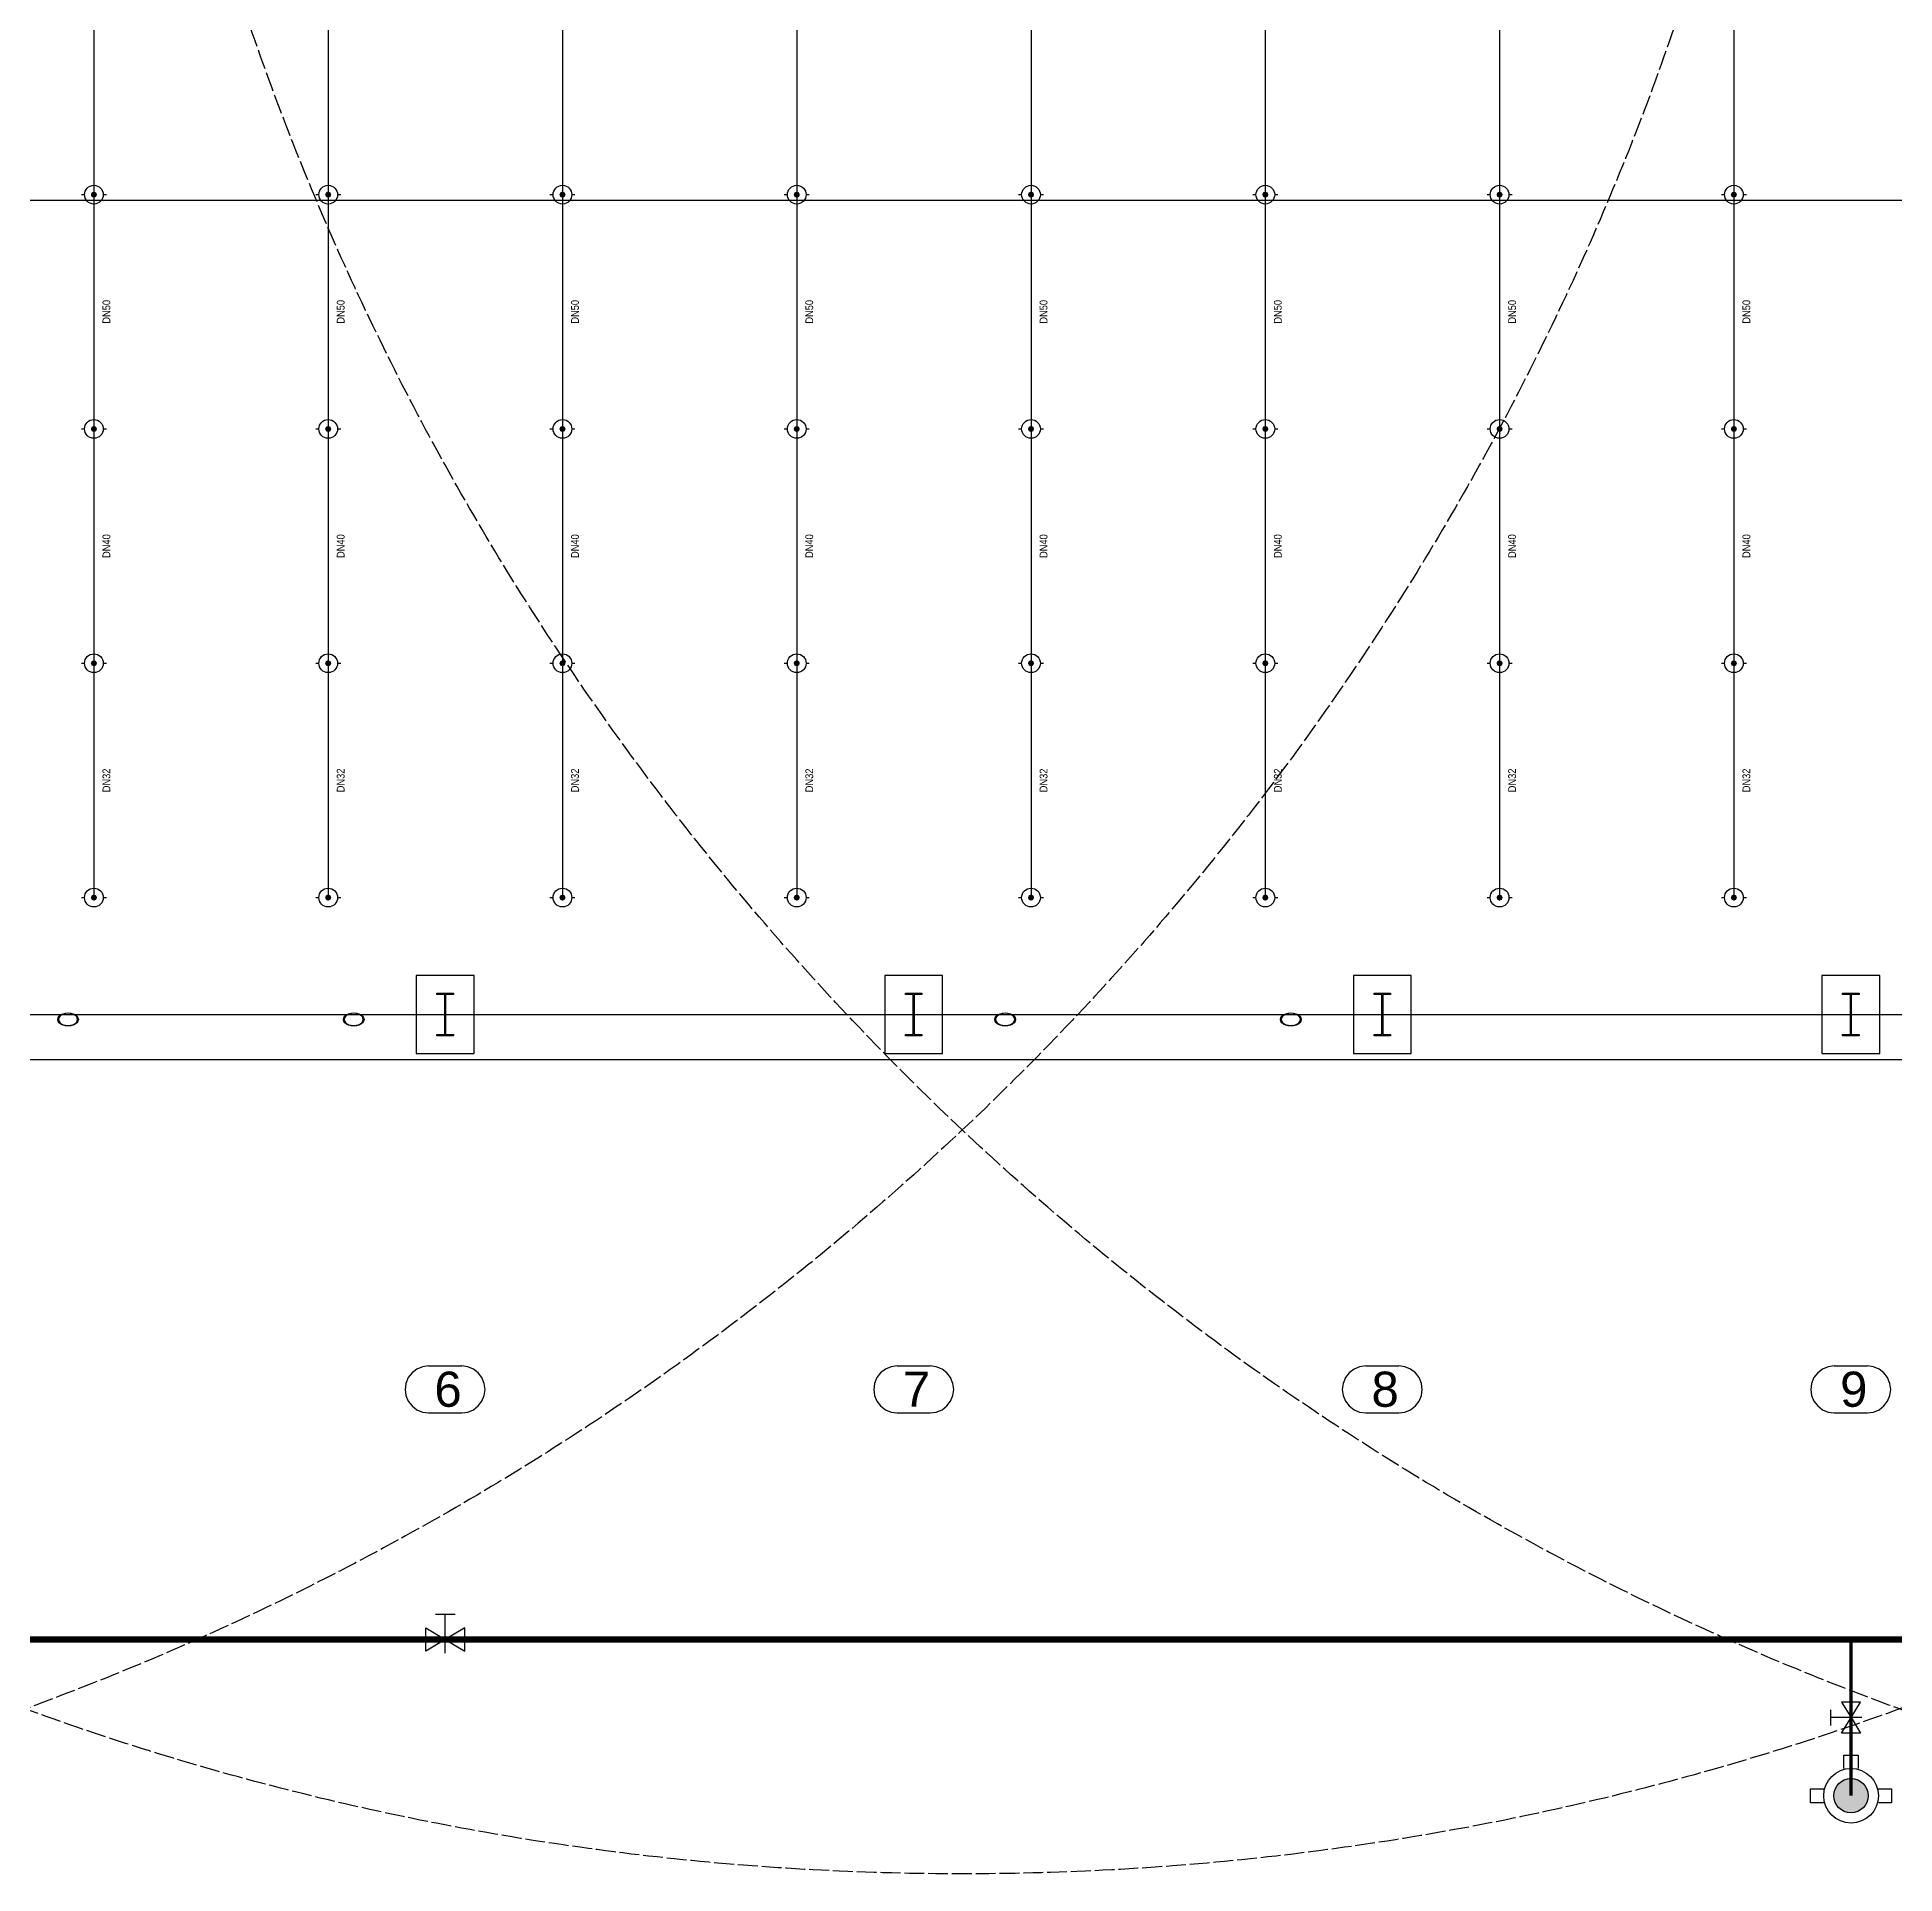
# Model space of a CAD drawing. Header units: centimetres. Extents: x 183171 to 202211, y -17274 to 19108.
# Drawn here: x 187886 to 190265, y 7156 to 9508 of the extents above; entities that cross this region are included whole.
import ezdxf
from ezdxf.enums import TextEntityAlignment as Align

# ---------------------------------------------------------------- set-up
doc = ezdxf.new("R2010")
doc.units = ezdxf.units.CM
doc.header["$LTSCALE"] = 20
doc.linetypes.add('DASHED', pattern=[1.524, 1.27, -0.254])
for name, color, linetype in [('ROTAS-MIMARI', 8, 'CONTINUOUS'), ('ROTAS-MIMARI-AKS', 8, 'CONTINUOUS'), ('ROTAS-MIMARI-KOLON', 8, 'CONTINUOUS'), ('ROTAS-YANGIN-BASLIK', 1, 'CONTINUOUS'), ('ROTAS-YANGIN-CAP', 2, 'CONTINUOUS'), ('ROTAS-YANGIN-DOLAP-ETKI', 9, 'DASHED'), ('ROTAS-YANGIN-HIDRANT', 4, 'CONTINUOUS'), ('ROTAS-YANGIN-HIDRANT-BORU', 4, 'DASHED'), ('ROTAS-YANGIN-SPR-BORU', 1, 'CONTINUOUS')]:
    doc.layers.add(name, color=color, linetype=linetype)
doc.styles.add('ROTAS', font='arial.ttf')

# ---------------------------------------------------------------- blocks, each defined once
blk = doc.blocks.new('ROTAS-SMB-SPR-DIK')
h = blk.add_hatch(color=256)
h.dxf.hatch_style = 1
h.paths.add_polyline_path([(4, 0), (2.8, 2.8), (0, 4), (-2.8, 2.8), (-4, 0), (-2.8, -2.8), (0, -4), (2.8, -2.8)])
for p, q in [((-16, 0), (-12, 0)), ((12, 0), (16, 0))]:
    blk.add_line(p, q)
blk.add_circle((0, 0), 12)
blk = doc.blocks.new('ROTAS-SMB-KELEBEK')
for p, q in [((-5, 13), (5, 13)), ((0, 7), (0, 13)), ((0, -7), (0, 7))]:
    blk.add_line(p, q)
for points in [[(-10, -6), (-10, 6), (0, 0)], [(10, -6), (10, 6), (0, 0)]]:
    blk.add_lwpolyline(points, close=True)
blk = doc.blocks.new('ROTAS-SMB-HIDRANT')
h = blk.add_hatch(color=256)
h.dxf.hatch_style = 1
h.paths.add_polyline_path([(22, 0), (19.1, 11), (11, 19.1), (0, 22), (-11, 19.1), (-19.1, 11), (-22, 0), (-19.1, -11), (-11, -19.1), (0, -22), (11, -19.1), (19.1, -11)])
for points in [[(-9, 35), (-9, 52), (9, 52), (9, 35)], [(-35, -9), (-52, -9), (-52, 9), (-35, 9)], [(35, 9), (52, 9), (52, -9), (35, -9)]]:
    blk.add_lwpolyline(points)
for radius in [35, 22]:
    blk.add_circle((0, 0), radius)

msp = doc.modelspace()

# ---------------------------------------------------------------- linework, layer by layer
at = {"layer": 'ROTAS-MIMARI'}
for points in [[(184549.9, 9299), (200448.5, 9299)], [(188445.8, 8306.3), (188371.8, 8306.3), (188371.8, 8206.3), (188445.8, 8206.3), (188445.8, 8306.3)], [(189045.8, 8306.3), (188971.8, 8306.3), (188971.8, 8206.3), (189045.8, 8206.3), (189045.8, 8306.3)], [(189645.8, 8306.3), (189571.8, 8306.3), (189571.8, 8206.3), (189645.8, 8206.3), (189645.8, 8306.3)], [(190245.8, 8306.3), (190171.8, 8306.3), (190171.8, 8206.3), (190245.8, 8206.3), (190245.8, 8306.3)], [(185364.3, 8198.8), (197408.8, 8198.8)]]:
    msp.add_lwpolyline(points, dxfattribs=at)
at = {"layer": 'ROTAS-MIMARI-AKS'}
for points in [[(184958.8, 8256.3), (200258.8, 8256.3)], [(188387.6, 7806.3), (188379.8, 7805.2), (188372.6, 7802.2), (188366.4, 7797.5), (188361.6, 7791.3), (188358.6, 7784), (188357.6, 7776.3), (188358.6, 7768.5), (188361.6, 7761.3), (188366.4, 7755.1), (188372.6, 7750.3), (188379.8, 7747.3), (188387.6, 7746.3)], [(188387.6, 7806.3), (188430, 7806.3)], [(188430, 7746.3), (188437.7, 7747.3), (188445, 7750.3), (188451.2, 7755.1), (188455.9, 7761.3), (188458.9, 7768.5), (188460, 7776.3), (188458.9, 7784), (188455.9, 7791.3), (188451.2, 7797.5), (188445, 7802.2), (188437.7, 7805.2), (188430, 7806.3)], [(188987.6, 7806.3), (188979.8, 7805.2), (188972.6, 7802.2), (188966.4, 7797.5), (188961.6, 7791.3), (188958.6, 7784), (188957.6, 7776.3), (188958.6, 7768.5), (188961.6, 7761.3), (188966.4, 7755.1), (188972.6, 7750.3), (188979.8, 7747.3), (188987.6, 7746.3)], [(188987.6, 7806.3), (189030, 7806.3)], [(189030, 7746.3), (189037.7, 7747.3), (189045, 7750.3), (189051.2, 7755.1), (189055.9, 7761.3), (189058.9, 7768.5), (189060, 7776.3), (189058.9, 7784), (189055.9, 7791.3), (189051.2, 7797.5), (189045, 7802.2), (189037.7, 7805.2), (189030, 7806.3)], [(189587.6, 7806.3), (189579.8, 7805.2), (189572.6, 7802.2), (189566.4, 7797.5), (189561.6, 7791.3), (189558.6, 7784), (189557.6, 7776.3), (189558.6, 7768.5), (189561.6, 7761.3), (189566.4, 7755.1), (189572.6, 7750.3), (189579.8, 7747.3), (189587.6, 7746.3)], [(189587.6, 7806.3), (189630, 7806.3)], [(189630, 7746.3), (189637.7, 7747.3), (189645, 7750.3), (189651.2, 7755.1), (189655.9, 7761.3), (189658.9, 7768.5), (189660, 7776.3), (189658.9, 7784), (189655.9, 7791.3), (189651.2, 7797.5), (189645, 7802.2), (189637.7, 7805.2), (189630, 7806.3)], [(190187.6, 7806.3), (190179.8, 7805.2), (190172.6, 7802.2), (190166.4, 7797.5), (190161.6, 7791.3), (190158.6, 7784), (190157.6, 7776.3), (190158.6, 7768.5), (190161.6, 7761.3), (190166.4, 7755.1), (190172.6, 7750.3), (190179.8, 7747.3), (190187.6, 7746.3)], [(190187.6, 7806.3), (190230, 7806.3)], [(190230, 7746.3), (190237.7, 7747.3), (190245, 7750.3), (190251.2, 7755.1), (190255.9, 7761.3), (190258.9, 7768.5), (190260, 7776.3), (190258.9, 7784), (190255.9, 7791.3), (190251.2, 7797.5), (190245, 7802.2), (190237.7, 7805.2), (190230, 7806.3)], [(188387.6, 7746.3), (188430, 7746.3)], [(188987.6, 7746.3), (189030, 7746.3)], [(189587.6, 7746.3), (189630, 7746.3)], [(190187.6, 7746.3), (190230, 7746.3)]]:
    msp.add_lwpolyline(points, dxfattribs=at)
at = {"layer": 'ROTAS-MIMARI-KOLON'}
for points in [[(188398.3, 8282), (188398.3, 8283.8)], [(188398.3, 8283.8), (188419.3, 8283.8)], [(188408.2, 8282), (188398.3, 8282)], [(188408.2, 8230.5), (188408.2, 8282)], [(188419.3, 8282), (188409.3, 8282)], [(188409.3, 8282), (188409.3, 8230.5)], [(188419.3, 8283.8), (188419.3, 8282)], [(188998.3, 8282), (188998.3, 8283.8)], [(188998.3, 8283.8), (189019.3, 8283.8)], [(189008.2, 8282), (188998.3, 8282)], [(189008.2, 8230.5), (189008.2, 8282)], [(189019.3, 8282), (189009.3, 8282)], [(189009.3, 8282), (189009.3, 8230.5)], [(189019.3, 8283.8), (189019.3, 8282)], [(189598.3, 8282), (189598.3, 8283.8)], [(189598.3, 8283.8), (189619.3, 8283.8)], [(189608.2, 8282), (189598.3, 8282)], [(189608.2, 8230.5), (189608.2, 8282)], [(189619.3, 8282), (189609.3, 8282)], [(189609.3, 8282), (189609.3, 8230.5)], [(189619.3, 8283.8), (189619.3, 8282)], [(190198.3, 8282), (190198.3, 8283.8)], [(190198.3, 8283.8), (190219.3, 8283.8)], [(190208.2, 8282), (190198.3, 8282)], [(190208.2, 8230.5), (190208.2, 8282)], [(190219.3, 8282), (190209.3, 8282)], [(190209.3, 8282), (190209.3, 8230.5)], [(190219.3, 8283.8), (190219.3, 8282)], [(187914.5, 8254.2), (187916.6, 8256)], [(187917.2, 8255.5), (187915.3, 8253.9)], [(187916.6, 8256), (187919.3, 8257.3)], [(187919.8, 8256.8), (187917.2, 8255.5)], [(187919.3, 8257.3), (187922.5, 8258.1)], [(187922.7, 8257.6), (187919.8, 8256.8)], [(187922.5, 8258.1), (187925.9, 8258.4)], [(187925.9, 8257.8), (187922.7, 8257.6)], [(187925.9, 8258.4), (187929.3, 8258.1)], [(187929.1, 8257.6), (187925.9, 8257.8)], [(187932, 8256.8), (187929.1, 8257.6)], [(187929.3, 8258.1), (187932.5, 8257.3)], [(187934.5, 8255.5), (187932, 8256.8)], [(187932.5, 8257.3), (187935.2, 8256)], [(187938.6, 8252.2), (187934.5, 8256.3)], [(187936.5, 8253.9), (187934.5, 8255.5)], [(187935.2, 8256), (187937.3, 8254.2)], [(188280.3, 8254.2), (188282.4, 8256)], [(188283, 8255.5), (188281.1, 8253.9)], [(188282.4, 8256), (188285.1, 8257.3)], [(188285.6, 8256.8), (188283, 8255.5)], [(188285.1, 8257.3), (188288.3, 8258.1)], [(188288.5, 8257.6), (188285.6, 8256.8)], [(188288.3, 8258.1), (188291.7, 8258.4)], [(188291.7, 8257.8), (188288.5, 8257.6)], [(188291.7, 8258.4), (188295.1, 8258.1)], [(188294.9, 8257.6), (188291.7, 8257.8)], [(188297.8, 8256.8), (188294.9, 8257.6)], [(188295.1, 8258.1), (188298.3, 8257.3)], [(188300.3, 8255.5), (188297.8, 8256.8)], [(188298.3, 8257.3), (188301, 8256)], [(188304.4, 8252.2), (188300.3, 8256.3)], [(188302.3, 8253.9), (188300.3, 8255.5)], [(188301, 8256), (188303.1, 8254.2)], [(189114.5, 8254.2), (189116.6, 8256)], [(189117.2, 8255.5), (189115.3, 8253.9)], [(189116.6, 8256), (189119.3, 8257.3)], [(189119.8, 8256.8), (189117.2, 8255.5)], [(189119.3, 8257.3), (189122.5, 8258.1)], [(189122.7, 8257.6), (189119.8, 8256.8)], [(189122.5, 8258.1), (189125.9, 8258.4)], [(189125.9, 8257.8), (189122.7, 8257.6)], [(189125.9, 8258.4), (189129.3, 8258.1)], [(189129.1, 8257.6), (189125.9, 8257.8)], [(189132, 8256.8), (189129.1, 8257.6)], [(189129.3, 8258.1), (189132.5, 8257.3)], [(189134.5, 8255.5), (189132, 8256.8)], [(189132.5, 8257.3), (189135.2, 8256)], [(189138.6, 8252.2), (189134.5, 8256.3)], [(189136.5, 8253.9), (189134.5, 8255.5)], [(189135.2, 8256), (189137.3, 8254.2)], [(189480.3, 8254.2), (189482.4, 8256)], [(189483, 8255.5), (189481.1, 8253.9)], [(189482.4, 8256), (189485.1, 8257.3)], [(189485.6, 8256.8), (189483, 8255.5)], [(189485.1, 8257.3), (189488.3, 8258.1)], [(189488.5, 8257.6), (189485.6, 8256.8)], [(189488.3, 8258.1), (189491.7, 8258.4)], [(189491.7, 8257.8), (189488.5, 8257.6)], [(189491.7, 8258.4), (189495.1, 8258.1)], [(189494.9, 8257.6), (189491.7, 8257.8)], [(189497.8, 8256.8), (189494.9, 8257.6)], [(189495.1, 8258.1), (189498.3, 8257.3)], [(189500.3, 8255.5), (189497.8, 8256.8)], [(189498.3, 8257.3), (189501, 8256)], [(189504.4, 8252.2), (189500.3, 8256.3)], [(189502.3, 8253.9), (189500.3, 8255.5)], [(189501, 8256), (189503.1, 8254.2)], [(187912.7, 8250), (187913.1, 8252.2)], [(187913.1, 8247.8), (187912.7, 8250)], [(187913.8, 8250.6), (187913, 8251.4)], [(187913.1, 8252.2), (187914.5, 8254.2)], [(187914.5, 8245.8), (187913.1, 8247.8)], [(187914.1, 8252), (187913.6, 8250)], [(187913.6, 8250), (187914.1, 8248)], [(187915.3, 8253.9), (187914.1, 8252)], [(187914.1, 8248), (187915.3, 8246.1)], [(187916.6, 8244.1), (187914.5, 8245.8)], [(187915.3, 8246.1), (187917.2, 8244.5)], [(187919.3, 8242.7), (187916.6, 8244.1)], [(187917.2, 8244.5), (187919.8, 8243.2)], [(187922.5, 8241.9), (187919.3, 8242.7)], [(187919.8, 8243.2), (187922.7, 8242.5)], [(187922.5, 8241.9), (187921.6, 8242.8)], [(187925.9, 8241.6), (187922.5, 8241.9)], [(187922.7, 8242.5), (187925.9, 8242.2)], [(187925.9, 8242.2), (187929.1, 8242.5)], [(187929.3, 8241.9), (187925.9, 8241.6)], [(187929.1, 8242.5), (187932, 8243.2)], [(187932.5, 8242.7), (187929.3, 8241.9)], [(187932, 8243.2), (187934.5, 8244.5)], [(187935.2, 8244.1), (187932.5, 8242.7)], [(187934.5, 8244.5), (187936.5, 8246.1)], [(187937.3, 8245.8), (187935.2, 8244.1)], [(187937.7, 8252), (187936.5, 8253.9)], [(187936.5, 8246.1), (187937.7, 8248)], [(187937.3, 8254.2), (187938.6, 8252.2)], [(187938.6, 8247.8), (187937.3, 8245.8)], [(187938.1, 8250), (187937.7, 8252)], [(187937.7, 8248), (187938.1, 8250)], [(187938.6, 8252.2), (187938.6, 8252.2)], [(187938.6, 8252.2), (187939.1, 8250)], [(187939.1, 8250), (187938.6, 8247.8)], [(188278.5, 8250), (188278.9, 8252.2)], [(188278.9, 8247.8), (188278.5, 8250)], [(188279.6, 8250.6), (188278.8, 8251.4)], [(188278.9, 8252.2), (188280.3, 8254.2)], [(188280.3, 8245.8), (188278.9, 8247.8)], [(188279.8, 8252), (188279.4, 8250)], [(188279.4, 8250), (188279.8, 8248)], [(188281.1, 8253.9), (188279.8, 8252)], [(188279.8, 8248), (188281.1, 8246.1)], [(188282.4, 8244.1), (188280.3, 8245.8)], [(188281.1, 8246.1), (188283, 8244.5)], [(188285.1, 8242.7), (188282.4, 8244.1)], [(188283, 8244.5), (188285.6, 8243.2)], [(188288.3, 8241.9), (188285.1, 8242.7)], [(188285.6, 8243.2), (188288.5, 8242.5)], [(188288.3, 8241.9), (188287.4, 8242.8)], [(188291.7, 8241.6), (188288.3, 8241.9)], [(188288.5, 8242.5), (188291.7, 8242.2)], [(188291.7, 8242.2), (188294.9, 8242.5)], [(188295.1, 8241.9), (188291.7, 8241.6)], [(188294.9, 8242.5), (188297.8, 8243.2)], [(188298.3, 8242.7), (188295.1, 8241.9)], [(188297.8, 8243.2), (188300.3, 8244.5)], [(188301, 8244.1), (188298.3, 8242.7)], [(188300.3, 8244.5), (188302.3, 8246.1)], [(188303.1, 8245.8), (188301, 8244.1)], [(188303.5, 8252), (188302.3, 8253.9)], [(188302.3, 8246.1), (188303.5, 8248)], [(188303.1, 8254.2), (188304.4, 8252.2)], [(188304.4, 8247.8), (188303.1, 8245.8)], [(188303.9, 8250), (188303.5, 8252)], [(188303.5, 8248), (188303.9, 8250)], [(188304.4, 8252.2), (188304.9, 8250)], [(188304.9, 8250), (188304.4, 8247.8)], [(189112.7, 8250), (189113.1, 8252.2)], [(189113.1, 8247.8), (189112.7, 8250)], [(189113.8, 8250.6), (189113, 8251.4)], [(189113.1, 8252.2), (189114.5, 8254.2)], [(189114.5, 8245.8), (189113.1, 8247.8)], [(189114.1, 8252), (189113.6, 8250)], [(189113.6, 8250), (189114.1, 8248)], [(189115.3, 8253.9), (189114.1, 8252)], [(189114.1, 8248), (189115.3, 8246.1)], [(189116.6, 8244.1), (189114.5, 8245.8)], [(189115.3, 8246.1), (189117.2, 8244.5)], [(189119.3, 8242.7), (189116.6, 8244.1)], [(189117.2, 8244.5), (189119.8, 8243.2)], [(189122.5, 8241.9), (189119.3, 8242.7)], [(189119.8, 8243.2), (189122.7, 8242.5)], [(189122.5, 8241.9), (189121.6, 8242.8)], [(189125.9, 8241.6), (189122.5, 8241.9)], [(189122.7, 8242.5), (189125.9, 8242.2)], [(189125.9, 8242.2), (189129.1, 8242.5)], [(189129.3, 8241.9), (189125.9, 8241.6)], [(189129.1, 8242.5), (189132, 8243.2)], [(189132.5, 8242.7), (189129.3, 8241.9)], [(189132, 8243.2), (189134.5, 8244.5)], [(189135.2, 8244.1), (189132.5, 8242.7)], [(189134.5, 8244.5), (189136.5, 8246.1)], [(189137.3, 8245.8), (189135.2, 8244.1)], [(189137.7, 8252), (189136.5, 8253.9)], [(189136.5, 8246.1), (189137.7, 8248)], [(189137.3, 8254.2), (189138.6, 8252.2)], [(189138.6, 8247.8), (189137.3, 8245.8)], [(189138.1, 8250), (189137.7, 8252)], [(189137.7, 8248), (189138.1, 8250)], [(189138.6, 8252.2), (189139.1, 8250)], [(189139.1, 8250), (189138.6, 8247.8)], [(189478.5, 8250), (189478.9, 8252.2)], [(189478.9, 8247.8), (189478.5, 8250)], [(189479.6, 8250.6), (189478.8, 8251.4)], [(189478.9, 8252.2), (189480.3, 8254.2)], [(189480.3, 8245.8), (189478.9, 8247.8)], [(189479.8, 8252), (189479.4, 8250)], [(189479.4, 8250), (189479.8, 8248)], [(189481.1, 8253.9), (189479.8, 8252)], [(189479.8, 8248), (189481.1, 8246.1)], [(189482.4, 8244.1), (189480.3, 8245.8)], [(189481.1, 8246.1), (189483, 8244.5)], [(189485.1, 8242.7), (189482.4, 8244.1)], [(189483, 8244.5), (189485.6, 8243.2)], [(189488.3, 8241.9), (189485.1, 8242.7)], [(189485.6, 8243.2), (189488.5, 8242.5)], [(189488.3, 8241.9), (189487.4, 8242.8)], [(189491.7, 8241.6), (189488.3, 8241.9)], [(189488.5, 8242.5), (189491.7, 8242.2)], [(189491.7, 8242.2), (189494.9, 8242.5)], [(189495.1, 8241.9), (189491.7, 8241.6)], [(189494.9, 8242.5), (189497.8, 8243.2)], [(189498.3, 8242.7), (189495.1, 8241.9)], [(189497.8, 8243.2), (189500.3, 8244.5)], [(189501, 8244.1), (189498.3, 8242.7)], [(189500.3, 8244.5), (189502.3, 8246.1)], [(189503.1, 8245.8), (189501, 8244.1)], [(189503.5, 8252), (189502.3, 8253.9)], [(189502.3, 8246.1), (189503.5, 8248)], [(189503.1, 8254.2), (189504.4, 8252.2)], [(189504.4, 8247.8), (189503.1, 8245.8)], [(189503.9, 8250), (189503.5, 8252)], [(189503.5, 8248), (189503.9, 8250)], [(189504.4, 8252.2), (189504.9, 8250)], [(189504.9, 8250), (189504.4, 8247.8)], [(188398.3, 8228.8), (188398.3, 8230.5)], [(188398.3, 8230.5), (188408.2, 8230.5)], [(188419.3, 8228.8), (188398.3, 8228.8)], [(188409.3, 8230.5), (188419.3, 8230.5)], [(188419.3, 8230.5), (188419.3, 8228.8)], [(188998.3, 8228.8), (188998.3, 8230.5)], [(188998.3, 8230.5), (189008.2, 8230.5)], [(189019.3, 8228.8), (188998.3, 8228.8)], [(189009.3, 8230.5), (189019.3, 8230.5)], [(189019.3, 8230.5), (189019.3, 8228.8)], [(189598.3, 8228.8), (189598.3, 8230.5)], [(189598.3, 8230.5), (189608.2, 8230.5)], [(189619.3, 8228.8), (189598.3, 8228.8)], [(189609.3, 8230.5), (189619.3, 8230.5)], [(189619.3, 8230.5), (189619.3, 8228.8)], [(190198.3, 8228.8), (190198.3, 8230.5)], [(190198.3, 8230.5), (190208.2, 8230.5)], [(190219.3, 8228.8), (190198.3, 8228.8)], [(190209.3, 8230.5), (190219.3, 8230.5)], [(190219.3, 8230.5), (190219.3, 8228.8)]]:
    msp.add_lwpolyline(points, dxfattribs=at)
at = {"layer": 'ROTAS-YANGIN-DOLAP-ETKI'}
for centre in [(186671, 10656), (189071, 10656), (191471, 10656)]:
    msp.add_circle(centre, 3500, dxfattribs=at)
at = {"layer": 'ROTAS-YANGIN-HIDRANT-BORU', "const_width": 8}
msp.add_lwpolyline([(184609, 7456), (200609, 7456), (200609, 16256), (184609, 16256)], close=True, dxfattribs=at)
at = {"layer": 'ROTAS-YANGIN-HIDRANT-BORU', "const_width": 4}
msp.add_lwpolyline([(190209, 7456), (190209, 7256)], dxfattribs=at)
at = {"layer": 'ROTAS-YANGIN-SPR-BORU'}
for p, q in [((187959, 9606), (187959, 9306)), ((188259, 9606), (188259, 9306)), ((188559, 9606), (188559, 9306)), ((188859, 9606), (188859, 9306)), ((189159, 9606), (189159, 9306)), ((189459, 9606), (189459, 9306)), ((189759, 9606), (189759, 9306)), ((190059, 9606), (190059, 9306)), ((187959, 9306), (187959, 9006)), ((188259, 9306), (188259, 9006)), ((188559, 9306), (188559, 9006)), ((188859, 9306), (188859, 9006)), ((189159, 9306), (189159, 9006)), ((189459, 9306), (189459, 9006)), ((189759, 9306), (189759, 9006)), ((190059, 9306), (190059, 9006)), ((187959, 9006), (187959, 8706)), ((188259, 9006), (188259, 8706)), ((188559, 9006), (188559, 8706)), ((188859, 9006), (188859, 8706)), ((189159, 9006), (189159, 8706)), ((189459, 9006), (189459, 8706)), ((189759, 9006), (189759, 8706)), ((190059, 9006), (190059, 8706)), ((187959, 8706), (187959, 8406)), ((188259, 8706), (188259, 8406)), ((188559, 8706), (188559, 8406)), ((188859, 8706), (188859, 8406)), ((189159, 8706), (189159, 8406)), ((189459, 8706), (189459, 8406)), ((189759, 8706), (189759, 8406)), ((190059, 8706), (190059, 8406))]:
    msp.add_line(p, q, dxfattribs=at)

# ---------------------------------------------------------------- block references
at = {"layer": 'ROTAS-YANGIN-BASLIK'}
for p in [(187959, 9306), (188259, 9306), (188559, 9306), (188859, 9306), (189159, 9306), (189459, 9306), (189759, 9306), (190059, 9306), (187959, 9006), (188259, 9006), (188559, 9006), (188859, 9006), (189159, 9006), (189459, 9006), (189759, 9006), (190059, 9006), (187959, 8706), (188259, 8706), (188559, 8706), (188859, 8706), (189159, 8706), (189459, 8706), (189759, 8706), (190059, 8706), (187959, 8406), (188259, 8406), (188559, 8406), (188859, 8406), (189159, 8406), (189459, 8406), (189759, 8406), (190059, 8406)]:
    msp.add_blockref('ROTAS-SMB-SPR-DIK', p, dxfattribs=at)
at = {"layer": 'ROTAS-YANGIN-HIDRANT', "xscale": 2.5, "yscale": 2.5}
msp.add_blockref('ROTAS-SMB-KELEBEK', (188409, 7456), dxfattribs=at)
at = {"layer": 'ROTAS-YANGIN-HIDRANT', "xscale": 2, "yscale": 2, "rotation": 90}
msp.add_blockref('ROTAS-SMB-KELEBEK', (190209, 7356), dxfattribs=at)
at = {"layer": 'ROTAS-YANGIN-HIDRANT'}
msp.add_blockref('ROTAS-SMB-HIDRANT', (190209, 7256), dxfattribs=at)

# ---------------------------------------------------------------- texts
at = {"layer": 'ROTAS-MIMARI-AKS', "style": 'ROTAS'}
for s, p in [('6', (188395, 7754)), ('7', (188995, 7754)), ('8', (189595, 7754)), ('9', (190195, 7754))]:
    msp.add_text(s, height=45, dxfattribs=at).set_placement(p)
at = {"layer": 'ROTAS-YANGIN-CAP', "style": 'ROTAS', "width": 0.85}
for s, p in [('DN50', (187975, 9156)), ('DN50', (188275, 9156)), ('DN50', (188575, 9156)), ('DN50', (188875, 9156)), ('DN50', (189175, 9156)), ('DN50', (189475, 9156)), ('DN50', (189775, 9156)), ('DN50', (190075, 9156)), ('DN40', (187975, 8856)), ('DN40', (188275, 8856)), ('DN40', (188575, 8856)), ('DN40', (188875, 8856)), ('DN40', (189175, 8856)), ('DN40', (189475, 8856)), ('DN40', (189775, 8856)), ('DN40', (190075, 8856)), ('DN32', (187975, 8556)), ('DN32', (188275, 8556)), ('DN32', (188575, 8556)), ('DN32', (188875, 8556)), ('DN32', (189175, 8556)), ('DN32', (189475, 8556)), ('DN32', (189775, 8556)), ('DN32', (190075, 8556))]:
    msp.add_text(s, height=10, rotation=90, dxfattribs=at).set_placement(p, align=Align.MIDDLE_CENTER)

doc.saveas('drawing.dxf')
